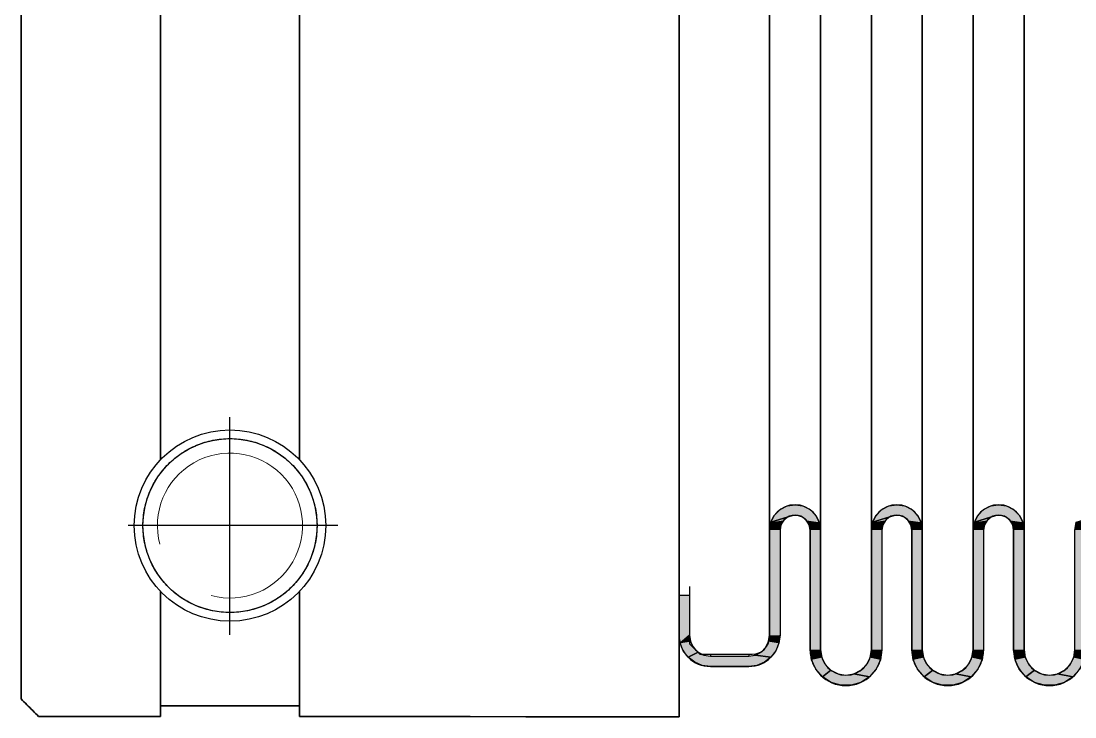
# Model space of a CAD drawing. Header units: millimetres. Extents: x -3183 to 3067, y 1033 to 2218.
# Drawn here: x 2175.6 to 2205.87, y 1226.47 to 1246.47 of the extents above; entities that cross this region are included whole.
import ezdxf

# ---------------------------------------------------------------- set-up
doc = ezdxf.new("R2010")
doc.units = ezdxf.units.MM
doc.layers.add('Cienkie', color=51, linetype='Continuous', lineweight=13)
doc.layers.add('Kontury', color=7, linetype='Continuous', lineweight=35)
doc.layers.add('osie', color=130, linetype='Continuous')

# ---------------------------------------------------------------- blocks, each defined once
blk = doc.blocks.new('*U96')
at = {"color": 2, "linetype": 'Continuous', "extrusion": (0, 0, -1)}
for points in [[(-114.434, 180.432), (-116.475, 180.109), (-114.11, 180.109)], [(-114.841, 180.64), (-116.152, 180.432), (-114.434, 180.432)], [(-116.152, 180.432), (-116.475, 180.109), (-114.434, 180.432)], [(-115.293, 180.711), (-115.745, 180.64), (-114.841, 180.64)], [(-115.745, 180.64), (-116.152, 180.432), (-114.841, 180.64)], [(-114.11, 180.109), (-115.143, 180.098), (-113.903, 179.701)], [(-116.475, 180.109), (-115.143, 180.098), (-114.11, 180.109)], [(-116.475, 180.109), (-115.442, 180.098), (-115.143, 180.098)], [(-116.475, 180.109), (-116.683, 179.701), (-115.442, 180.098)], [(-115.442, 180.098), (-116.683, 179.701), (-115.724, 179.996)], [(-115.724, 179.996), (-116.683, 179.701), (-115.953, 179.804)], [(-115.953, 179.804), (-116.683, 179.701), (-116.102, 179.544)], [(-116.683, 179.701), (-116.754, 179.25), (-116.102, 179.544)], [(-116.102, 179.544), (-116.754, 179.25), (-116.154, 179.25)], [(-116.154, 179.25), (-116.754, 172.373), (-116.154, 172.373)], [(-116.754, 179.25), (-116.754, 172.373), (-116.154, 179.25)], [(-116.754, 172.373), (-116.238, 171.792), (-116.154, 172.373)]]:
    blk.add_solid(points, dxfattribs=at)
blk = doc.blocks.new('*U97')
at = {"color": 2, "linetype": 'Continuous', "extrusion": (0, 0, -1)}
for points in [[(-120.28, 180.432), (-122.321, 180.109), (-119.957, 180.109)], [(-120.687, 180.64), (-121.998, 180.432), (-120.28, 180.432)], [(-121.998, 180.432), (-122.321, 180.109), (-120.28, 180.432)], [(-121.139, 180.711), (-121.591, 180.64), (-120.687, 180.64)], [(-121.591, 180.64), (-121.998, 180.432), (-120.687, 180.64)], [(-119.957, 180.109), (-120.989, 180.098), (-119.749, 179.701)], [(-122.321, 180.109), (-120.989, 180.098), (-119.957, 180.109)], [(-122.321, 180.109), (-121.289, 180.098), (-120.989, 180.098)], [(-122.321, 180.109), (-122.529, 179.701), (-121.289, 180.098)], [(-121.289, 180.098), (-122.529, 179.701), (-121.57, 179.996)], [(-121.57, 179.996), (-122.529, 179.701), (-121.799, 179.804)], [(-121.799, 179.804), (-122.529, 179.701), (-121.949, 179.544)], [(-122.529, 179.701), (-122.601, 179.25), (-121.949, 179.544)], [(-121.949, 179.544), (-122.601, 179.25), (-122.001, 179.25)], [(-122.001, 179.25), (-122.601, 172.373), (-122.001, 172.373)], [(-122.601, 179.25), (-122.601, 172.373), (-122.001, 179.25)], [(-122.601, 172.373), (-122.084, 171.792), (-122.001, 172.373)]]:
    blk.add_solid(points, dxfattribs=at)
blk = doc.blocks.new('*U98')
at = {"color": 2, "linetype": 'Continuous', "extrusion": (0, 0, -1)}
for points in [[(-126.126, 180.432), (-128.168, 180.109), (-125.803, 180.109)], [(-126.534, 180.64), (-127.844, 180.432), (-126.126, 180.432)], [(-127.844, 180.432), (-128.168, 180.109), (-126.126, 180.432)], [(-126.985, 180.711), (-127.437, 180.64), (-126.534, 180.64)], [(-127.437, 180.64), (-127.844, 180.432), (-126.534, 180.64)], [(-125.803, 180.109), (-126.836, 180.098), (-125.595, 179.701)], [(-128.168, 180.109), (-126.836, 180.098), (-125.803, 180.109)], [(-128.168, 180.109), (-127.135, 180.098), (-126.836, 180.098)], [(-128.168, 180.109), (-128.375, 179.701), (-127.135, 180.098)], [(-127.135, 180.098), (-128.375, 179.701), (-127.416, 179.996)], [(-127.416, 179.996), (-128.375, 179.701), (-127.645, 179.804)], [(-127.645, 179.804), (-128.375, 179.701), (-127.795, 179.544)], [(-128.375, 179.701), (-128.447, 179.25), (-127.795, 179.544)], [(-127.795, 179.544), (-128.447, 179.25), (-127.847, 179.25)], [(-127.847, 179.25), (-128.447, 172.373), (-127.847, 172.373)], [(-128.447, 179.25), (-128.447, 172.373), (-127.847, 179.25)], [(-128.447, 172.373), (-127.93, 171.792), (-127.847, 172.373)]]:
    blk.add_solid(points, dxfattribs=at)
blk = doc.blocks.new('*U103')
at = {"color": 2, "linetype": 'Continuous', "extrusion": (0, 0, -1)}
for points in [[(-115.143, 180.098), (-114.862, 179.996), (-113.903, 179.701)], [(-114.862, 179.996), (-114.633, 179.804), (-113.903, 179.701)], [(-114.633, 179.804), (-114.483, 179.544), (-113.903, 179.701)], [(-113.903, 179.701), (-114.483, 179.544), (-113.831, 179.25)], [(-114.483, 179.544), (-114.431, 179.25), (-113.831, 179.25)], [(-113.831, 179.25), (-114.431, 173.211), (-113.831, 173.211)], [(-114.431, 179.25), (-114.431, 173.211), (-113.831, 179.25)], [(-113.831, 173.211), (-114.37, 172.745), (-113.773, 172.84)], [(-114.431, 173.211), (-114.37, 172.745), (-113.831, 173.211)], [(-113.773, 172.84), (-114.37, 172.745), (-113.602, 172.506)], [(-114.37, 172.745), (-114.19, 172.311), (-113.602, 172.506)], [(-113.337, 172.24), (-113.904, 171.939), (-113.002, 172.07)], [(-113.602, 172.506), (-114.19, 172.311), (-113.337, 172.24)], [(-114.19, 172.311), (-113.904, 171.939), (-113.337, 172.24)]]:
    blk.add_solid(points, dxfattribs=at)
blk = doc.blocks.new('*U104')
at = {"color": 2, "linetype": 'Continuous', "extrusion": (0, 0, -1)}
for points in [[(-120.989, 180.098), (-120.708, 179.996), (-119.749, 179.701)], [(-120.708, 179.996), (-120.479, 179.804), (-119.749, 179.701)], [(-120.479, 179.804), (-120.329, 179.544), (-119.749, 179.701)], [(-119.749, 179.701), (-120.329, 179.544), (-119.677, 179.25)], [(-120.329, 179.544), (-120.277, 179.25), (-119.677, 179.25)], [(-119.677, 179.25), (-120.277, 172.373), (-119.677, 172.373)], [(-120.277, 179.25), (-120.277, 172.373), (-119.677, 179.25)], [(-119.677, 172.373), (-120.194, 171.792), (-119.606, 171.921)], [(-120.277, 172.373), (-120.194, 171.792), (-119.677, 172.373)], [(-119.398, 171.514), (-119.95, 171.258), (-119.075, 171.19)], [(-119.606, 171.921), (-120.194, 171.792), (-119.398, 171.514)], [(-120.194, 171.792), (-119.95, 171.258), (-119.398, 171.514)], [(-119.075, 171.19), (-119.566, 170.815), (-118.668, 170.983)], [(-119.95, 171.258), (-119.566, 170.815), (-119.075, 171.19)]]:
    blk.add_solid(points, dxfattribs=at)
blk = doc.blocks.new('*U105')
at = {"color": 2, "linetype": 'Continuous', "extrusion": (0, 0, -1)}
for points in [[(-126.836, 180.098), (-126.554, 179.996), (-125.595, 179.701)], [(-126.554, 179.996), (-126.325, 179.804), (-125.595, 179.701)], [(-126.325, 179.804), (-126.176, 179.544), (-125.595, 179.701)], [(-125.595, 179.701), (-126.176, 179.544), (-125.524, 179.25)], [(-126.176, 179.544), (-126.124, 179.25), (-125.524, 179.25)], [(-125.524, 179.25), (-126.124, 172.373), (-125.524, 172.373)], [(-126.124, 179.25), (-126.124, 172.373), (-125.524, 179.25)], [(-125.524, 172.373), (-126.04, 171.792), (-125.452, 171.921)], [(-126.124, 172.373), (-126.04, 171.792), (-125.524, 172.373)], [(-125.245, 171.514), (-125.796, 171.258), (-124.921, 171.19)], [(-125.452, 171.921), (-126.04, 171.792), (-125.245, 171.514)], [(-126.04, 171.792), (-125.796, 171.258), (-125.245, 171.514)], [(-124.921, 171.19), (-125.412, 170.815), (-124.514, 170.983)], [(-125.796, 171.258), (-125.412, 170.815), (-124.921, 171.19)]]:
    blk.add_solid(points, dxfattribs=at)
blk = doc.blocks.new('*U106')
at = {"color": 2, "linetype": 'Continuous', "extrusion": (0, 0, -1)}
for points in [[(-132.682, 180.098), (-132.401, 179.996), (-131.441, 179.701)], [(-132.401, 179.996), (-132.171, 179.804), (-131.441, 179.701)], [(-132.171, 179.804), (-132.022, 179.544), (-131.441, 179.701)], [(-131.441, 179.701), (-132.022, 179.544), (-131.37, 179.25)], [(-132.022, 179.544), (-131.97, 179.25), (-131.37, 179.25)], [(-131.37, 179.25), (-131.97, 172.373), (-131.37, 172.373)], [(-131.97, 179.25), (-131.97, 172.373), (-131.37, 179.25)], [(-131.37, 172.373), (-131.886, 171.792), (-131.298, 171.921)], [(-131.97, 172.373), (-131.886, 171.792), (-131.37, 172.373)], [(-131.091, 171.514), (-131.643, 171.258), (-130.767, 171.19)], [(-131.298, 171.921), (-131.886, 171.792), (-131.091, 171.514)], [(-131.886, 171.792), (-131.643, 171.258), (-131.091, 171.514)], [(-130.767, 171.19), (-131.258, 170.815), (-130.36, 170.983)], [(-131.643, 171.258), (-131.258, 170.815), (-130.767, 171.19)]]:
    blk.add_solid(points, dxfattribs=at)
blk = doc.blocks.new('*U110')
at = {"color": 2, "linetype": 'Continuous', "extrusion": (0, 0, -1)}
for points in [[(-108.631, 173.211), (-108.631, 175.511), (-108.693, 172.745)], [(-109.231, 175.511), (-108.693, 172.745), (-108.631, 175.511)], [(-108.693, 172.745), (-109.231, 175.511), (-109.231, 173.211)]]:
    blk.add_solid(points, dxfattribs=at)
blk = doc.blocks.new('*U112')
at = {"color": 2, "linetype": 'Continuous', "extrusion": (0, 0, -1)}
for points in [[(-109.231, 173.211), (-109.29, 172.84), (-108.693, 172.745)], [(-109.29, 172.84), (-109.461, 172.506), (-108.693, 172.745)], [(-108.693, 172.745), (-109.461, 172.506), (-108.872, 172.311)], [(-109.461, 172.506), (-109.726, 172.24), (-108.872, 172.311)], [(-108.872, 172.311), (-109.726, 172.24), (-109.159, 171.939)]]:
    blk.add_solid(points, dxfattribs=at)
blk = doc.blocks.new('*U114')
at = {"color": 2, "linetype": 'Continuous', "extrusion": (0, 0, -1)}
for points in [[(-109.726, 172.24), (-110.061, 172.07), (-109.159, 171.939)], [(-110.061, 172.07), (-110.431, 172.011), (-109.159, 171.939)], [(-112.631, 172.011), (-113.904, 171.939), (-109.159, 171.939)], [(-109.159, 171.939), (-110.431, 172.011), (-112.631, 172.011)], [(-109.159, 171.939), (-113.531, 171.652), (-109.531, 171.652)], [(-113.904, 171.939), (-113.531, 171.652), (-109.159, 171.939)], [(-113.002, 172.07), (-113.904, 171.939), (-112.631, 172.011)], [(-109.531, 171.652), (-113.097, 171.473), (-109.965, 171.473)], [(-113.531, 171.652), (-113.097, 171.473), (-109.531, 171.652)], [(-109.965, 171.473), (-112.631, 171.411), (-110.431, 171.411)], [(-113.097, 171.473), (-112.631, 171.411), (-109.965, 171.473)]]:
    blk.add_solid(points, dxfattribs=at)
blk = doc.blocks.new('*U116')
at = {"color": 2, "linetype": 'Continuous', "extrusion": (0, 0, -1)}
for points in [[(-116.754, 172.373), (-116.826, 171.921), (-116.238, 171.792)], [(-116.826, 171.921), (-117.034, 171.514), (-116.238, 171.792)], [(-116.238, 171.792), (-117.034, 171.514), (-116.482, 171.258)], [(-117.034, 171.514), (-117.357, 171.19), (-116.482, 171.258)], [(-116.482, 171.258), (-117.357, 171.19), (-116.866, 170.815)]]:
    blk.add_solid(points, dxfattribs=at)
blk = doc.blocks.new('*U117')
at = {"color": 2, "linetype": 'Continuous', "extrusion": (0, 0, -1)}
for points in [[(-122.601, 172.373), (-122.672, 171.921), (-122.084, 171.792)], [(-122.672, 171.921), (-122.88, 171.514), (-122.084, 171.792)], [(-122.084, 171.792), (-122.88, 171.514), (-122.328, 171.258)], [(-122.88, 171.514), (-123.203, 171.19), (-122.328, 171.258)], [(-122.328, 171.258), (-123.203, 171.19), (-122.712, 170.815)]]:
    blk.add_solid(points, dxfattribs=at)
blk = doc.blocks.new('*U118')
at = {"color": 2, "linetype": 'Continuous', "extrusion": (0, 0, -1)}
for points in [[(-128.447, 172.373), (-128.518, 171.921), (-127.93, 171.792)], [(-128.518, 171.921), (-128.726, 171.514), (-127.93, 171.792)], [(-127.93, 171.792), (-128.726, 171.514), (-128.174, 171.258)], [(-128.726, 171.514), (-129.049, 171.19), (-128.174, 171.258)], [(-128.174, 171.258), (-129.049, 171.19), (-128.558, 170.815)]]:
    blk.add_solid(points, dxfattribs=at)
blk = doc.blocks.new('*U122')
at = {"color": 2, "linetype": 'Continuous', "extrusion": (0, 0, -1)}
for points in [[(-117.357, 171.19), (-117.764, 170.983), (-116.866, 170.815)], [(-117.764, 170.983), (-118.216, 170.911), (-116.866, 170.815)], [(-118.216, 170.911), (-119.566, 170.815), (-116.866, 170.815)], [(-116.866, 170.815), (-119.072, 170.498), (-117.36, 170.498)], [(-119.566, 170.815), (-119.072, 170.498), (-116.866, 170.815)], [(-118.668, 170.983), (-119.566, 170.815), (-118.216, 170.911)], [(-117.36, 170.498), (-118.509, 170.332), (-117.923, 170.332)], [(-119.072, 170.498), (-118.509, 170.332), (-117.36, 170.498)]]:
    blk.add_solid(points, dxfattribs=at)
blk = doc.blocks.new('*U123')
at = {"color": 2, "linetype": 'Continuous', "extrusion": (0, 0, -1)}
for points in [[(-123.203, 171.19), (-123.61, 170.983), (-122.712, 170.815)], [(-123.61, 170.983), (-124.062, 170.911), (-122.712, 170.815)], [(-124.062, 170.911), (-125.412, 170.815), (-122.712, 170.815)], [(-122.712, 170.815), (-124.918, 170.498), (-123.206, 170.498)], [(-125.412, 170.815), (-124.918, 170.498), (-122.712, 170.815)], [(-124.514, 170.983), (-125.412, 170.815), (-124.062, 170.911)], [(-123.206, 170.498), (-124.355, 170.332), (-123.769, 170.332)], [(-124.918, 170.498), (-124.355, 170.332), (-123.206, 170.498)]]:
    blk.add_solid(points, dxfattribs=at)
blk = doc.blocks.new('*U124')
at = {"color": 2, "linetype": 'Continuous', "extrusion": (0, 0, -1)}
for points in [[(-129.049, 171.19), (-129.457, 170.983), (-128.558, 170.815)], [(-129.457, 170.983), (-129.908, 170.911), (-128.558, 170.815)], [(-129.908, 170.911), (-131.258, 170.815), (-128.558, 170.815)], [(-128.558, 170.815), (-130.765, 170.498), (-129.052, 170.498)], [(-131.258, 170.815), (-130.765, 170.498), (-128.558, 170.815)], [(-130.36, 170.983), (-131.258, 170.815), (-129.908, 170.911)], [(-129.052, 170.498), (-130.202, 170.332), (-129.615, 170.332)], [(-130.765, 170.498), (-130.202, 170.332), (-129.052, 170.498)]]:
    blk.add_solid(points, dxfattribs=at)

msp = doc.modelspace()

# ---------------------------------------------------------------- linework, layer by layer
at = {"color": 2, "linetype": 'Continuous'}
for p, q in [((2200.02591, 1231.83876), (2200.06168, 1232.06458)), ((2202.94899, 1231.83876), (2202.98476, 1232.06458)), ((2194.80284, 1228.81953), (2194.8322, 1228.63412)), ((2198.56437, 1228.4003), (2198.60014, 1228.17448)), ((2201.48745, 1228.4003), (2201.52322, 1228.17448)), ((2204.41053, 1228.4003), (2204.44629, 1228.17448)), ((2196.50284, 1228.21953), (2196.68825, 1228.24889)), ((2199.29514, 1227.66953), (2199.52096, 1227.70529)), ((2202.21822, 1227.66953), (2202.44404, 1227.70529)), ((2205.1413, 1227.66953), (2205.36712, 1227.70529))]:
    msp.add_line(p, q, dxfattribs=at)
at = {"color": 7, "linetype": 'Continuous'}
for p, q in [((2197.40284, 1231.83876), (2197.40284, 1228.81953)), ((2198.26437, 1231.83876), (2198.26437, 1228.4003)), ((2200.32591, 1231.83876), (2200.32591, 1228.4003)), ((2201.18745, 1231.83876), (2201.18745, 1228.4003)), ((2203.24899, 1231.83876), (2203.24899, 1228.4003)), ((2204.11053, 1231.83876), (2204.11053, 1228.4003)), ((2194.50284, 1230.21953), (2194.50284, 1228.81953)), ((2194.80284, 1230.21953), (2194.80284, 1228.56953)), ((2194.50284, 1229.96953), (2194.80284, 1229.96953)), ((2194.80284, 1228.56953), (2195.10284, 1228.26953)), ((2195.10284, 1228.26953), (2196.60284, 1228.26953)), ((2195.40284, 1228.26953), (2195.40284, 1228.21953)), ((2195.40284, 1228.21953), (2196.50284, 1228.21953)), ((2196.50284, 1228.26953), (2196.50284, 1228.21953)), ((2195.40284, 1227.91953), (2196.50284, 1227.91953))]:
    msp.add_line(p, q, dxfattribs=at)
at = {"color": 2, "linetype": 'Continuous'}
for points in [[(2197.83361, 1232.56953), (2198.05943, 1232.53376), (2198.26314, 1232.42996), (2198.42481, 1232.26829), (2198.52861, 1232.06458), (2198.56437, 1231.83876), (2198.56437, 1228.4003), (2198.30613, 1228.10989), (2198.26437, 1228.4003), (2198.26437, 1231.83876), (2198.2384, 1231.98609), (2198.16359, 1232.11565), (2198.04899, 1232.21181), (2197.90841, 1232.26298), (2197.7588, 1232.26298), (2197.1386, 1232.06458), (2197.2424, 1232.26829), (2197.40407, 1232.42996), (2197.60779, 1232.53376), (2197.83361, 1232.56953)], [(2198.26437, 1231.83876), (2198.2384, 1231.98609), (2198.16359, 1232.11565), (2198.04899, 1232.21181), (2197.90841, 1232.26298), (2197.7588, 1232.26298), (2197.1386, 1232.06458), (2197.2424, 1232.26829), (2197.40407, 1232.42996), (2197.60779, 1232.53376), (2197.83361, 1232.56953)], [(2197.83361, 1232.56953), (2198.05943, 1232.53376), (2198.26314, 1232.42996), (2198.42481, 1232.26829), (2198.52861, 1232.06458), (2198.56437, 1231.83876)], [(2200.75668, 1232.56953), (2200.9825, 1232.53376), (2201.18622, 1232.42996), (2201.34789, 1232.26829), (2201.45169, 1232.06458), (2201.48745, 1231.83876), (2201.48745, 1228.4003), (2201.22921, 1228.10989), (2201.18745, 1228.4003), (2201.18745, 1231.83876), (2201.16147, 1231.98609), (2201.08667, 1232.11565), (2200.97207, 1232.21181), (2200.83148, 1232.26298), (2200.68188, 1232.26298), (2200.06168, 1232.06458), (2200.16548, 1232.26829), (2200.32715, 1232.42996), (2200.53086, 1232.53376), (2200.75668, 1232.56953)], [(2201.18745, 1231.83876), (2201.16147, 1231.98609), (2201.08667, 1232.11565), (2200.97207, 1232.21181), (2200.83148, 1232.26298), (2200.68188, 1232.26298), (2200.06168, 1232.06458), (2200.16548, 1232.26829), (2200.32715, 1232.42996), (2200.53086, 1232.53376), (2200.75668, 1232.56953)], [(2200.75668, 1232.56953), (2200.9825, 1232.53376), (2201.18622, 1232.42996), (2201.34789, 1232.26829), (2201.45169, 1232.06458), (2201.48745, 1231.83876)], [(2203.67976, 1232.56953), (2203.90558, 1232.53376), (2204.10929, 1232.42996), (2204.27096, 1232.26829), (2204.37476, 1232.06458), (2204.41053, 1231.83876), (2204.41053, 1228.4003), (2204.15228, 1228.10989), (2204.11053, 1228.4003), (2204.11053, 1231.83876), (2204.08455, 1231.98609), (2204.00975, 1232.11565), (2203.89514, 1232.21181), (2203.75456, 1232.26298), (2203.60496, 1232.26298), (2202.98476, 1232.06458), (2203.08855, 1232.26829), (2203.25022, 1232.42996), (2203.45394, 1232.53376), (2203.67976, 1232.56953)], [(2204.11053, 1231.83876), (2204.08455, 1231.98609), (2204.00975, 1232.11565), (2203.89514, 1232.21181), (2203.75456, 1232.26298), (2203.60496, 1232.26298), (2202.98476, 1232.06458), (2203.08855, 1232.26829), (2203.25022, 1232.42996), (2203.45394, 1232.53376), (2203.67976, 1232.56953)], [(2203.67976, 1232.56953), (2203.90558, 1232.53376), (2204.10929, 1232.42996), (2204.27096, 1232.26829), (2204.37476, 1232.06458), (2204.41053, 1231.83876)], [(2197.50362, 1232.11565), (2197.42881, 1231.98609), (2197.40284, 1231.83876), (2197.40284, 1228.81953), (2197.37217, 1228.58659), (2197.28226, 1228.36953), (2197.13923, 1228.18313), (2196.68825, 1228.24889), (2196.85551, 1228.33412), (2196.98825, 1228.46686), (2197.07347, 1228.63412), (2197.10284, 1228.81953), (2197.10284, 1231.83876), (2197.1386, 1232.06458), (2197.7588, 1232.26298), (2197.61822, 1232.21181), (2197.50362, 1232.11565)], [(2197.7588, 1232.26298), (2197.61822, 1232.21181), (2197.50362, 1232.11565)], [(2200.42669, 1232.11565), (2200.35189, 1231.98609), (2200.32591, 1231.83876), (2200.32591, 1228.4003), (2200.28416, 1228.10989), (2200.16228, 1227.84302), (2199.97015, 1227.62129), (2199.52096, 1227.70529), (2199.72468, 1227.80909), (2199.88635, 1227.97076), (2199.99015, 1228.17448), (2200.02591, 1228.4003), (2200.02591, 1231.83876), (2200.06168, 1232.06458), (2200.68188, 1232.26298), (2200.5413, 1232.21181), (2200.42669, 1232.11565)], [(2200.68188, 1232.26298), (2200.5413, 1232.21181), (2200.42669, 1232.11565)], [(2203.34977, 1232.11565), (2203.27497, 1231.98609), (2203.24899, 1231.83876), (2203.24899, 1228.4003), (2203.20724, 1228.10989), (2203.08536, 1227.84302), (2202.89323, 1227.62129), (2202.44404, 1227.70529), (2202.64776, 1227.80909), (2202.80943, 1227.97076), (2202.91322, 1228.17448), (2202.94899, 1228.4003), (2202.94899, 1231.83876), (2202.98476, 1232.06458), (2203.60496, 1232.26298), (2203.46437, 1232.21181), (2203.34977, 1232.11565)], [(2203.60496, 1232.26298), (2203.46437, 1232.21181), (2203.34977, 1232.11565)], [(2206.27285, 1232.11565), (2206.19805, 1231.98609), (2206.17207, 1231.83876), (2206.17207, 1228.4003), (2206.13031, 1228.10989), (2206.00844, 1227.84302), (2205.81631, 1227.62129), (2205.36712, 1227.70529), (2205.57083, 1227.80909), (2205.7325, 1227.97076), (2205.8363, 1228.17448), (2205.87207, 1228.4003), (2205.87207, 1231.83876), (2205.90783, 1232.06458), (2206.52803, 1232.26298), (2206.38745, 1232.21181), (2206.27285, 1232.11565)], [(2197.50362, 1232.11565), (2197.42881, 1231.98609), (2197.40284, 1231.83876)], [(2200.42669, 1232.11565), (2200.35189, 1231.98609), (2200.32591, 1231.83876)], [(2203.34977, 1232.11565), (2203.27497, 1231.98609), (2203.24899, 1231.83876)], [(2194.50284, 1228.81953), (2194.50284, 1229.96953), (2194.80284, 1229.96953), (2194.80284, 1228.81953), (2194.5335, 1228.58659), (2194.50284, 1228.81953)], [(2194.80284, 1228.81953), (2194.5335, 1228.58659), (2194.50284, 1228.81953)], [(2194.8322, 1228.63412), (2194.91743, 1228.46686), (2195.05017, 1228.33412), (2194.76644, 1228.18313), (2194.62341, 1228.36953), (2194.5335, 1228.58659), (2194.80284, 1228.81953), (2194.8322, 1228.63412)], [(2194.8322, 1228.63412), (2194.91743, 1228.46686), (2195.05017, 1228.33412), (2194.76644, 1228.18313), (2194.62341, 1228.36953), (2194.5335, 1228.58659)], [(2197.40284, 1228.81953), (2197.37217, 1228.58659), (2197.28226, 1228.36953), (2197.13923, 1228.18313), (2196.68825, 1228.24889), (2196.85551, 1228.33412), (2196.98825, 1228.46686), (2197.07347, 1228.63412), (2197.10284, 1228.81953)], [(2196.50284, 1228.21953), (2196.68825, 1228.24889), (2197.13923, 1228.18313), (2196.95284, 1228.0401), (2196.73577, 1227.95019), (2196.50284, 1227.91953), (2195.40284, 1227.91953), (2195.1699, 1227.95019), (2194.95284, 1228.0401), (2194.76644, 1228.18313), (2195.05017, 1228.33412), (2195.21743, 1228.24889), (2195.40284, 1228.21953), (2196.50284, 1228.21953)], [(2195.05017, 1228.33412), (2195.21743, 1228.24889), (2195.40284, 1228.21953)], [(2198.56437, 1228.4003), (2198.30613, 1228.10989), (2198.26437, 1228.4003)], [(2198.60014, 1228.17448), (2198.70394, 1227.97076), (2198.86561, 1227.80909), (2198.62013, 1227.62129), (2198.42801, 1227.84302), (2198.30613, 1228.10989), (2198.56437, 1228.4003), (2198.60014, 1228.17448)], [(2200.32591, 1228.4003), (2200.28416, 1228.10989), (2200.16228, 1227.84302), (2199.97015, 1227.62129), (2199.52096, 1227.70529), (2199.72468, 1227.80909), (2199.88635, 1227.97076), (2199.99015, 1228.17448), (2200.02591, 1228.4003)], [(2201.48745, 1228.4003), (2201.22921, 1228.10989), (2201.18745, 1228.4003)], [(2201.52322, 1228.17448), (2201.62702, 1227.97076), (2201.78869, 1227.80909), (2201.54321, 1227.62129), (2201.35108, 1227.84302), (2201.22921, 1228.10989), (2201.48745, 1228.4003), (2201.52322, 1228.17448)], [(2203.24899, 1228.4003), (2203.20724, 1228.10989), (2203.08536, 1227.84302), (2202.89323, 1227.62129), (2202.44404, 1227.70529), (2202.64776, 1227.80909), (2202.80943, 1227.97076), (2202.91322, 1228.17448), (2202.94899, 1228.4003)], [(2204.41053, 1228.4003), (2204.15228, 1228.10989), (2204.11053, 1228.4003)], [(2204.44629, 1228.17448), (2204.55009, 1227.97076), (2204.71176, 1227.80909), (2204.46629, 1227.62129), (2204.27416, 1227.84302), (2204.15228, 1228.10989), (2204.41053, 1228.4003), (2204.44629, 1228.17448)], [(2206.17207, 1228.4003), (2206.13031, 1228.10989), (2206.00844, 1227.84302), (2205.81631, 1227.62129), (2205.36712, 1227.70529), (2205.57083, 1227.80909), (2205.7325, 1227.97076), (2205.8363, 1228.17448), (2205.87207, 1228.4003)], [(2195.40284, 1227.91953), (2195.1699, 1227.95019), (2194.95284, 1228.0401), (2194.76644, 1228.18313)], [(2197.13923, 1228.18313), (2196.95284, 1228.0401), (2196.73577, 1227.95019), (2196.50284, 1227.91953)], [(2198.60014, 1228.17448), (2198.70394, 1227.97076), (2198.86561, 1227.80909), (2198.62013, 1227.62129), (2198.42801, 1227.84302), (2198.30613, 1228.10989)], [(2201.52322, 1228.17448), (2201.62702, 1227.97076), (2201.78869, 1227.80909), (2201.54321, 1227.62129), (2201.35108, 1227.84302), (2201.22921, 1228.10989)], [(2204.44629, 1228.17448), (2204.55009, 1227.97076), (2204.71176, 1227.80909), (2204.46629, 1227.62129), (2204.27416, 1227.84302), (2204.15228, 1228.10989)], [(2199.29514, 1227.66953), (2199.52096, 1227.70529), (2199.97015, 1227.62129), (2199.72334, 1227.46267), (2199.44184, 1227.38002), (2199.14845, 1227.38002), (2198.86695, 1227.46267), (2198.62013, 1227.62129), (2198.86561, 1227.80909), (2199.06932, 1227.70529), (2199.29514, 1227.66953)], [(2198.86561, 1227.80909), (2199.06932, 1227.70529), (2199.29514, 1227.66953)], [(2202.21822, 1227.66953), (2202.44404, 1227.70529), (2202.89323, 1227.62129), (2202.64642, 1227.46267), (2202.36491, 1227.38002), (2202.07153, 1227.38002), (2201.79002, 1227.46267), (2201.54321, 1227.62129), (2201.78869, 1227.80909), (2201.9924, 1227.70529), (2202.21822, 1227.66953)], [(2201.78869, 1227.80909), (2201.9924, 1227.70529), (2202.21822, 1227.66953)], [(2205.1413, 1227.66953), (2205.36712, 1227.70529), (2205.81631, 1227.62129), (2205.56949, 1227.46267), (2205.28799, 1227.38002), (2204.9946, 1227.38002), (2204.7131, 1227.46267), (2204.46629, 1227.62129), (2204.71176, 1227.80909), (2204.91548, 1227.70529), (2205.1413, 1227.66953)], [(2204.71176, 1227.80909), (2204.91548, 1227.70529), (2205.1413, 1227.66953)], [(2199.97015, 1227.62129), (2199.72334, 1227.46267), (2199.44184, 1227.38002), (2199.14845, 1227.38002), (2198.86695, 1227.46267), (2198.62013, 1227.62129)], [(2202.89323, 1227.62129), (2202.64642, 1227.46267), (2202.36491, 1227.38002), (2202.07153, 1227.38002), (2201.79002, 1227.46267), (2201.54321, 1227.62129)], [(2205.81631, 1227.62129), (2205.56949, 1227.46267), (2205.28799, 1227.38002), (2204.9946, 1227.38002), (2204.7131, 1227.46267), (2204.46629, 1227.62129)]]:
    msp.add_lwpolyline(points, dxfattribs=at)
at = {"color": 7, "linetype": 'Continuous'}
for radius in [2.75, 2.5]:
    msp.add_circle((2181.60284, 1231.96953), radius, dxfattribs=at)
for centre, radius, start, end in [((2197.83361, 1231.83876), 0.73077, 0, 180), ((2200.75668, 1231.83876), 0.73077, 0, 180), ((2203.67976, 1231.83876), 0.73077, 0, 180), ((2197.83361, 1231.83876), 0.43077, 0, 180), ((2200.75668, 1231.83876), 0.43077, 0, 180), ((2203.67976, 1231.83876), 0.43077, 0, 180), ((2195.40284, 1228.81953), 0.9, 180, 270), ((2195.40284, 1228.81953), 0.6, 180, 270), ((2196.50284, 1228.81953), 0.6, 270, 0), ((2196.50284, 1228.81953), 0.9, 270, 0), ((2196.60284, 1228.76953), 0.5, 270, 360), ((2199.29514, 1228.4003), 1.03077, 180, 0), ((2199.29514, 1228.4003), 0.73077, 180, 0), ((2202.21822, 1228.4003), 1.03077, 180, 0), ((2202.21822, 1228.4003), 0.73077, 180, 0), ((2205.1413, 1228.4003), 1.03077, 180, 0), ((2205.1413, 1228.4003), 0.73077, 180, 0)]:
    msp.add_arc(centre, radius, start, end, dxfattribs=at)
for points, start_tangent, end_tangent in [([(2181.60284, 1229.46953, 4.00027), (2181.11511, 1229.51756, 4.00027), (2180.64613, 1229.65983, 4.00027), (2180.21391, 1229.89085, 4.00027), (2179.83507, 1230.20176, 4.00027), (2179.52416, 1230.5806, 4.00027), (2179.29314, 1231.01282, 4.00027), (2179.15087, 1231.4818, 4.00027), (2179.10284, 1231.96953, 4.00027), (2179.15087, 1232.45725, 4.00027), (2179.29314, 1232.92623, 4.00027), (2179.52416, 1233.35845, 4.00027), (2179.83507, 1233.73729, 4.00027), (2180.21391, 1234.0482, 4.00027), (2180.64613, 1234.27923, 4.00027), (2181.11511, 1234.42149, 4.00027), (2181.60284, 1234.46953, 4.00027)], (-0.99999828, 0.0018568), (0.99999828, 0.0018568)), ([(2181.60284, 1234.46953, 4.00027), (2182.09056, 1234.42149, 4.00027), (2182.55954, 1234.27923, 4.00027), (2182.99176, 1234.0482, 4.00027), (2183.3706, 1233.73729, 4.00027), (2183.68151, 1233.35845, 4.00027), (2183.91254, 1232.92623, 4.00027), (2184.0548, 1232.45725, 4.00027), (2184.10284, 1231.96953, 4.00027), (2184.0548, 1231.4818, 4.00027), (2183.91254, 1231.01282, 4.00027), (2183.68151, 1230.5806, 4.00027), (2183.3706, 1230.20176, 4.00027), (2182.99176, 1229.89085, 4.00027), (2182.55954, 1229.65983, 4.00027), (2182.09056, 1229.51756, 4.00027), (2181.60284, 1229.46953, 4.00027)], (0.99999828, -0.0018568), (-0.99999828, -0.0018568))]:
    msp.add_spline(points, degree=3, dxfattribs=dict(at, start_tangent=start_tangent, end_tangent=end_tangent))
at = {"layer": 'Cienkie', "color": 2, "linetype": 'Continuous'}
msp.add_arc((2181.60284, 1231.96953), 2.08333, 255, 195, dxfattribs=at)
at = {"layer": 'Kontury'}
for p, q in [((2179.60284, 1233.85698), (2179.60284, 1266.16953)), ((2183.60284, 1266.16953), (2183.60284, 1233.85698)), ((2194.50284, 1262.71953), (2194.50284, 1230.21953)), ((2194.50284, 1226.46953), (2194.50284, 1230.21953)), ((2179.60284, 1226.78578), (2179.60284, 1230.08207)), ((2183.60284, 1230.08207), (2183.60284, 1226.78578)), ((2188.50284, 1226.48553), (2190.10284, 1226.46953)), ((2192.25284, 1226.46953), (2194.50284, 1226.46953))]:
    msp.add_line(p, q, dxfattribs=at)
at = {"layer": 'Kontury', "color": 7, "linetype": 'Continuous'}
for p, q in [((2175.60284, 1226.98594), (2175.60284, 1265.96953)), ((2198.56437, 1264.53876), (2198.56437, 1228.4003)), ((2200.02591, 1264.53876), (2200.02591, 1228.4003)), ((2201.48745, 1264.53876), (2201.48745, 1228.4003)), ((2202.94899, 1264.53876), (2202.94899, 1228.4003)), ((2204.41053, 1264.53876), (2204.41053, 1228.4003)), ((2197.10284, 1228.76953), (2197.10284, 1264.16953)), ((2179.60284, 1226.78578), (2179.60284, 1226.48553)), ((2183.60284, 1226.78578), (2179.60284, 1226.78578)), ((2183.60284, 1226.78578), (2183.60284, 1226.48553)), ((2176.10284, 1226.48553), (2179.60284, 1226.48553)), ((2183.60284, 1226.48553), (2188.50284, 1226.48553)), ((2190.10284, 1226.46953), (2192.25284, 1226.46953))]:
    msp.add_line(p, q, dxfattribs=at)
at = {"layer": 'Kontury', "color": 7, "linetype": 'Continuous', "start_tangent": (-0.70682366, 0.70738979), "end_tangent": (-0.70680893, 0.7074045)}
msp.add_spline([(2176.10284, 1226.48553), (2175.93578, 1226.65272), (2175.76912, 1226.81952), (2175.60284, 1226.98594)], degree=3, dxfattribs=at)
at = {"layer": 'osie'}
for p, q in [((2181.60284, 1228.82736), (2181.60284, 1235.08446)), ((2184.70533, 1231.96953), (2178.68054, 1231.96953))]:
    msp.add_line(p, q, dxfattribs=at)

# ---------------------------------------------------------------- block references
at = {"color": 2, "linetype": 'Continuous', "xscale": 0.5, "yscale": 0.5, "zscale": 0.5}
for name in ['*U96', '*U97', '*U98', '*U103', '*U104', '*U105', '*U106', '*U110', '*U112', '*U114', '*U116', '*U117', '*U118', '*U122', '*U123', '*U124']:
    msp.add_blockref(name, (2140.18717, 1142.21388), dxfattribs=at)

doc.saveas('drawing.dxf')
